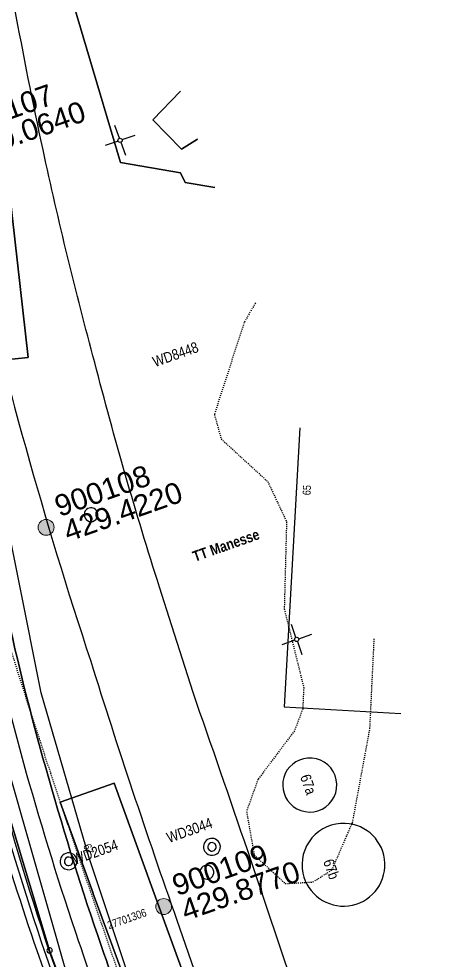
# Model space of a CAD drawing. Header units: metres. Extents: x 679883 to 680199, y 245373 to 245682.
# Drawn here: x 680031.7 to 680071.6, y 245498 to 245586.9 of the extents above; entities that cross this region are included whole.
import ezdxf

# ---------------------------------------------------------------- set-up
doc = ezdxf.new("R2010")
doc.units = ezdxf.units.M
doc.linetypes.add('DASHDOT', pattern=[1, 0.5, -0.25, 0, -0.25])
doc.layers.add('6 Referenzdaten', color=7, linetype='Continuous')
for name, color, linetype, lineweight in [('Fixpunkt', 5, 'Continuous', 0), ('Fixpunkt-Hoehe', 5, 'Continuous', 0), ('Fixpunkt-PNum', 5, 'Continuous', 0)]:
    doc.layers.add(name, color=color, linetype=linetype, lineweight=lineweight)
doc.styles.add('Arial Narrow', font='ARIALN.TTF')
doc.styles.add('Arial Narrow B', font='ARIALNB_0.TTF')
doc.styles.get("Standard").update_dxf_attribs({"font": 'arial.ttf'})

# ---------------------------------------------------------------- blocks, each defined once
blk = doc.blocks.new('C990')
at = {"layer": 'Fixpunkt'}
h = blk.add_hatch(color=256, dxfattribs=at)
edge = h.paths.add_edge_path()
edge.add_arc((0, 0), 0.75, 0, 360)
blk.add_circle((0, 0), 0.75, dxfattribs=at)
blk = doc.blocks.new('B-3')
at = {"layer": '6 Referenzdaten', "color": 4, "linetype": 'Continuous'}
blk.add_lwpolyline([(6635.422543, 6698.633561, 0.086272), (6525.359756, 6754.99792), (6274.859756, 5813.59792, 0.00694), (6228.359756, 5616.49792, 0.008355), (6179.659756, 5377.59792), (5992.859756, 4387.89792), (5876.559756, 2157.29792), (6376.559756, 1876.89792), (6388.459756, 1773.49792), (6635.422543, 1636.683157)], format="xyb", dxfattribs=at)
blk.add_lwpolyline([(6635.422543, 2121.245811), (6462.759756, 2083.69792), (6297.859756, 2436.09792), (6635.422543, 2602.358844)], dxfattribs=at)
blk = doc.blocks.new('B-5')
at = {"layer": '6 Referenzdaten', "color": 4, "insert": (5761.259756, 273.79792), "char_height": 100, "width": 464.1, "attachment_point": 5, "style": 'Arial Narrow'}
blk.add_mtext('WD8448', dxfattribs=at)
blk = doc.blocks.new('B-7')
at = {"layer": '6 Referenzdaten', "color": 4, "char_height": 100, "width": 464.1, "attachment_point": 7, "style": 'Arial Narrow'}
for s, insert in [('WD2054', (3257.312697, -3955.985642)), ('WD3044', (4165.512697, -4058.585642))]:
    blk.add_mtext(s, dxfattribs=dict(at, insert=insert))
blk = doc.blocks.new('B-9')
at = {"layer": '6 Referenzdaten', "color": 4, "linetype": 'Continuous'}
blk.add_lwpolyline([(6635.422543, 2602.358844), (6297.859756, 2436.09792), (6462.759756, 2083.69792), (6635.422543, 2121.245811)], dxfattribs=at)
blk = doc.blocks.new('B-12')
at = {"layer": '6 Referenzdaten', "color": 9, "linetype": 'Continuous'}
for points in [[(6635.422543, 8582.560046), (6474.359756, 8459.69792), (6056.359756, 7676.69792), (5317.859756, 6083.19792), (4670.959756, 4450.99792), (4123.459756, 2786.19792), (3798.259756, 2873.59792), (3761.859756, 2717.39792), (3854.259756, 2698.19792), (4393.459756, 2571.19792), (4848.259756, 2463.99792), (4442.959756, 710.69792), (4200.959756, 766.89792), (3814.659756, 856.49792, 0.023964), (3452.359756, -1458.90208, 0.015118), (3305.259756, -3000.60208, 0.013163), (3240.659756, -4656.60208, 0.007796), (3242.959756, -5618.60208, -0.00007), (3275.859756, -7042.80208, -0.000015)], [(6635.422543, 1636.683157), (6388.459756, 1773.49792), (6376.559756, 1876.89792), (5876.559756, 2157.29792), (5992.859756, 4387.89792), (6179.659756, 5377.59792, -0.008355), (6228.359756, 5616.49792, -0.00694), (6274.859756, 5813.59792), (6525.359756, 6754.99792), (6635.422543, 7106.374417)]]:
    blk.add_lwpolyline(points, format="xyb", dxfattribs=at)
for points in [[(6635.422543, -769.714361), (5618.459756, -3206.20208), (6635.422543, -3631.849343)], [(3889.159756, -5884.30208), (3346.759756, -5888.00208), (3347.359756, -5528.80208), (3276.359756, -5525.40208), (3279.559756, -5255.60208), (3342.659756, -5253.90208), (3331.159756, -4260.10208), (3334.559756, -4263.70208), (3327.059756, -3351.70208), (3865.859756, -3349.80208), (3875.359756, -4385.90208), (3889.159756, -5884.30208)]]:
    blk.add_lwpolyline(points, dxfattribs=at)
blk = doc.blocks.new('B-13')
at = {"layer": '6 Referenzdaten', "color": 4, "linetype": 'Continuous'}
blk.add_lwpolyline([(3275.859756, -7042.80208, 0.00007), (3242.959756, -5618.60208, -0.007796), (3240.659756, -4656.60208, -0.013163), (3305.259756, -3000.60208, -0.015118), (3452.359756, -1458.90208, -0.023964), (3814.659756, 856.49792), (3444.659756, 942.39792), (3854.259756, 2698.19792), (3761.859756, 2717.39792), (3798.259756, 2873.59792), (3805.759756, 2977.69792), (3727.659756, 2984.59792, -0.027439), (4722.059756, 6066.79792, -0.027028), (6025.059756, 8976.29792), (6442.602538, 9759.471655)], format="xyb", dxfattribs=at)
blk = doc.blocks.new('B-14')
at = {"layer": '6 Referenzdaten', "color": 6, "attachment_point": 5, "style": 'Arial Narrow'}
for s, insert, char_height, width, rotation in [('65', (6502.759756, -1347.20208), 74.99994, 99.224921, 67.32), ('67', (3431.259756, -3857.10208), 74.99999, 99.224987, 270.450007)]:
    blk.add_mtext(s, dxfattribs=dict(at, insert=insert, char_height=char_height, width=width, rotation=rotation))
at = {"layer": '6 Referenzdaten', "color": 6, "insert": (3552.659756, -4599.50208), "char_height": 75, "width": 396.9, "attachment_point": 5, "style": 'Arial Narrow'}
blk.add_mtext('27701306', dxfattribs=at)
blk = doc.blocks.new('B-16')
at = {"layer": '6 Referenzdaten', "color": 4, "attachment_point": 5, "rotation": 270.000007, "style": 'Arial Narrow'}
for s, insert, char_height, width in [('67a', (5588.859756, -3972.40208), 99.99999, 198.44998), ('67b', (5527.359756, -4799.40208), 99.99995, 198.449901)]:
    blk.add_mtext(s, dxfattribs=dict(at, insert=insert, char_height=char_height, width=width))
blk = doc.blocks.new('B-17')
at = {"layer": '6 Referenzdaten', "color": 6, "linetype": 'Continuous'}
for points in [[(2652.159756, -5142.20208), (2653.559756, -4601.90208, -0.010588), (2694.259756, -3270.30208, -0.016357), (2879.959756, -1173.00208, -0.02089), (3221.759756, 1038.99792, -0.013283), (3569.259756, 2566.99792), (3688.859756, 3010.69792), (3727.659756, 2984.59792), (3781.459756, 2952.49792), (4259.759756, 2783.59792), (4241.959756, 2703.89792), (3878.059756, 2790.79792), (3854.259756, 2698.19792), (3760.159756, 2717.79792, 0.020258), (3053.859756, -851.10208, 0.029719), (2759.559756, -4636.40208), (2788.459756, -6538.10208)], [(2719.959756, -4539.90208, -0.029966), (3010.159756, -842.40208)]]:
    blk.add_lwpolyline(points, format="xyb", dxfattribs=at)
blk.add_lwpolyline([(2715.259756, -5169.20208), (2719.959756, -4539.90208)], dxfattribs=at)
blk = doc.blocks.new('B-18')
at = {"layer": '6 Referenzdaten', "color": 9, "linetype": 'Continuous'}
for points in [[(5881.200558, 9759.471655, 0.001202), (5811.959756, 9512.69792, 0.004445), (5565.759756, 8612.39792, 0.007536), (5363.359756, 7817.09792, 0.019527), (4679.059756, 4441.89792, 0.014498), (4325.859756, 2014.19792, 0.022759), (4041.559756, -2190.60208, 0.008923), (3992.959756, -4768.00208), (3987.859756, -5345.20208), (3983.059756, -6012.00208, 0.002633), (3976.759756, -7645.10208, 0.001186), (3979.659756, -8404.20208), (3956.501075, -14153.562725)], [(4763.015479, -14153.562726), (4790.959756, -9539.70208, 0.003219), (4816.459756, -7645.10208, 0.002901), (4816.359756, -5956.10208, 0.004015), (4853.459756, -2793.10208), (4874.959756, -2132.40208), (4887.159756, -1749.90208, -0.014323), (5017.759756, 456.09792, -0.012839), (5226.759756, 2511.69792, -0.014174), (5658.859756, 5227.59792, -0.014893), (6194.759756, 7745.79792, -0.008685), (6635.422543, 9406.465312)], [(4518.759756, -951.40208, 0.963182), (4497.759756, -823.20208, 1.038226), (4518.759756, -951.40208)], [(4406.759756, -4371.10208, 0.984083), (4413.659756, -4500.90208, 1.016174), (4406.759756, -4371.10208)]]:
    blk.add_lwpolyline(points, format="xyb", dxfattribs=at)
blk = doc.blocks.new('B-19')
at = {"layer": '6 Referenzdaten', "color": 4, "linetype": 'Continuous'}
for points in [[(5385.959756, -4120.60208, 1.462875), (5665.559756, -3735.90208, 0.683585), (5385.959756, -4120.60208)], [(5262.059756, -4746.80208, 2.039414), (5796.259756, -4435.90208, 0.490337), (5262.059756, -4746.80208)]]:
    blk.add_lwpolyline(points, format="xyb", dxfattribs=at)
blk = doc.blocks.new('B-22')
at = {"layer": '6 Referenzdaten', "color": 4, "linetype": 'Continuous'}
blk.add_lwpolyline([(3311.291247, -14153.562725), (3295.859756, -13629.70208, 0.000972), (3250.759756, -12087.50208), (3201.059756, -10338.00208, 0.00059), (3161.459756, -8977.50208), (3111.359756, -7645.10208), (3088.859756, -7048.10208), (3055.959756, -5622.50208, -0.007745), (3053.659756, -4654.10208, -0.013149), (3118.559756, -2988.40208, -0.015228), (3266.559756, -1438.30208, -0.019044), (3537.659756, 414.79792)], format="xyb", dxfattribs=at)
blk = doc.blocks.new('B-24')
at = {"layer": '6 Referenzdaten', "color": 6, "linetype": 'Continuous'}
blk.add_lwpolyline([(3005.636921, -14153.562725), (2788.459756, -6538.10208), (2765.559756, -4638.30208), (2853.659756, -2739.00208), (3053.859756, -851.10208), (3367.359756, 1022.39792), (3798.259756, 2873.59792), (3805.759756, 2977.69792), (3727.659756, 2984.59792, -0.027439), (4722.059756, 6066.79792, -0.027028), (6025.059756, 8976.29792), (6442.602538, 9759.471655)], format="xyb", dxfattribs=at)
blk.add_lwpolyline([(6635.422543, 8582.560046), (6474.359756, 8459.69792), (6056.359756, 7676.69792), (5317.859756, 6083.19792), (4670.959756, 4450.99792), (4123.459756, 2786.19792), (3798.259756, 2873.59792), (3367.359756, 1022.39792), (3053.859756, -851.10208), (2853.659756, -2739.00208), (2765.559756, -4638.30208), (2788.459756, -6538.10208), (3005.636921, -14153.562725)], dxfattribs=at)
blk = doc.blocks.new('B-25')
at = {"layer": '6 Referenzdaten', "color": 3, "linetype": 'DASHDOT'}
blk.add_lwpolyline([(3254.449448, -14153.562725), (3301.559756, -5766.80208, -0.003622), (3332.159756, -3061.30208, -0.010504), (3437.959756, -357.60208, -0.040149), (4546.859756, 7356.39792), (2252.459756, 7723.99792)], format="xyb", dxfattribs=at)
blk.add_lwpolyline([(3254.449448, -14153.562725), (3301.559756, -5766.80208, -0.003622), (3332.159756, -3061.30208, -0.010504), (3437.959756, -357.60208, -0.040149), (4546.859756, 7356.39792), (2252.459756, 7723.99792)], format="xyb", dxfattribs=at)
blk = doc.blocks.new('B-27')
at = {"layer": '6 Referenzdaten', "color": 3, "linetype": 'DASHDOT'}
blk.add_lwpolyline([(6635.422543, 481.4903), (6471.259756, 341.49792), (5918.459756, -382.70208), (5901.959756, -622.50208), (6181.759756, -1147.90208), (6223.059756, -1564.20208), (5928.059756, -2333.90208), (5853.859756, -3095.00208), (5777.559756, -3282.60208), (5635.059756, -3451.80208), (5156.759756, -3770.70208), (4954.759756, -4018.60208), (4886.559756, -4430.80208), (5072.059756, -4783.70208), (5323.759756, -4856.00208), (5530.359756, -4808.70208), (5863.559756, -4450.50208), (6313.259756, -3669.70208), (6635.422543, -2880.141734)], dxfattribs=at)
blk = doc.blocks.new('B-32')
at = {"layer": '6 Referenzdaten', "color": 4, "linetype": 'Continuous'}
blk.add_lwpolyline([(3471.480048, -14153.562724), (3368.659756, -6126.10208), (3408.359756, -3927.60208), (3501.159756, -2317.90208), (3954.159756, 837.59792), (3455.359756, 970.19792), (3224.059756, -398.00208), (2986.659756, -2548.00208), (2814.759756, -5342.70208), (2821.359756, -7910.30208), (2933.259756, -11164.90208), (2933.459756, -13639.00208), (2956.446847, -14153.562725)], dxfattribs=at)
blk = doc.blocks.new('LFP3ST-2')
at = {"layer": '6 Referenzdaten', "color": 6, "linetype": 'Continuous'}
for points in [[(4455.659756, -4225.40208, 1), (4615.659756, -4225.40208, 1), (4455.659756, -4225.40208)], [(4495.659756, -4225.40208, 1), (4575.659756, -4225.40208, 1), (4495.659756, -4225.40208)]]:
    blk.add_lwpolyline(points, format="xyb", dxfattribs=at)
blk = doc.blocks.new('LFP3ST-3')
at = {"layer": '6 Referenzdaten', "color": 6, "linetype": 'Continuous'}
for points in [[(3135.459756, -3903.90208, 1), (3295.459756, -3903.90208, 1), (3135.459756, -3903.90208)], [(3175.459756, -3903.90208, 1), (3255.459756, -3903.90208, 1), (3175.459756, -3903.90208)]]:
    blk.add_lwpolyline(points, format="xyb", dxfattribs=at)
blk = doc.blocks.new('GPBOL-53')
at = {"layer": '6 Referenzdaten', "color": 6, "linetype": 'Continuous'}
blk.add_lwpolyline([(2765.559756, -4613.30208, 1), (2765.559756, -4663.30208, 1), (2765.559756, -4613.30208)], format="xyb", dxfattribs=at)
blk = doc.blocks.new('NETZKR-13')
at = {"layer": '6 Referenzdaten', "color": 8, "linetype": 'Continuous'}
for points in [[(5942.459756, -2625.10208), (5942.459756, -2495.10208)], [(5922.459756, -2645.10208), (5792.459756, -2645.10208)], [(5942.459756, -2665.10208), (5942.459756, -2795.10208)], [(5962.459756, -2645.10208), (6092.459756, -2645.10208)]]:
    blk.add_lwpolyline(points, dxfattribs=at)
blk.add_circle((5942.459756, -2645.10208), 20, dxfattribs=at)
blk = doc.blocks.new('NETZKR-14')
at = {"layer": '6 Referenzdaten', "color": 8, "linetype": 'Continuous'}
for points in [[(5942.459756, 2374.89792), (5942.459756, 2504.89792)], [(5922.459756, 2354.89792), (5792.459756, 2354.89792)], [(5942.459756, 2334.89792), (5942.459756, 2204.89792)], [(5962.459756, 2354.89792), (6092.459756, 2354.89792)]]:
    blk.add_lwpolyline(points, dxfattribs=at)
blk.add_circle((5942.459756, 2354.89792), 20, dxfattribs=at)
blk = doc.blocks.new('B-35')
at = {"layer": '6 Referenzdaten', "color": 3, "linetype": 'Continuous'}
for points in [[(4442.959756, 710.69792), (4848.259756, 2463.99792), (4393.459756, 2571.19792), (3854.259756, 2698.19792), (3444.659756, 942.39792), (3814.659756, 856.49792), (4200.959756, 766.89792), (4442.959756, 710.69792)], [(6635.422543, -769.714361), (5618.459756, -3206.20208), (6635.422543, -3631.849343)], [(3889.159756, -5884.30208), (3875.359756, -4385.90208), (3865.859756, -3349.80208), (3327.059756, -3351.70208), (3334.559756, -4263.70208), (3331.159756, -4260.10208), (3342.659756, -5253.90208), (3279.559756, -5255.60208), (3276.359756, -5525.40208), (3347.359756, -5528.80208), (3346.759756, -5888.00208), (3889.159756, -5884.30208)]]:
    blk.add_lwpolyline(points, dxfattribs=at)
blk = doc.blocks.new('B-78')
at = {"layer": '6 Referenzdaten', "color": 6, "insert": (5282.036422, -1635.976018), "char_height": 99.99997, "width": 717.149778, "attachment_point": 7, "style": 'Arial Narrow B'}
blk.add_mtext('TT Manesse', dxfattribs=at)
blk = doc.blocks.new('A$C67BD5B28')
at = {"layer": '6 Referenzdaten'}
for name in ['B-9', 'B-12', 'B-24', 'B-25', 'B-27', 'B-35', 'B-14', 'B-17', 'B-3', 'B-13', 'B-22', 'B-18', 'B-7', 'B-5', 'NETZKR-14', 'B-32', 'B-78', 'NETZKR-13', 'B-19', 'LFP3ST-3', 'B-16', 'LFP3ST-2', 'GPBOL-53']:
    blk.add_blockref(name, (8215.69616, 14153.56272), dxfattribs=at)

msp = doc.modelspace()

# ---------------------------------------------------------------- block references
at = {"xscale": 0.01, "yscale": 0.01, "zscale": 0.01, "rotation": 19.46499704376711}
msp.add_blockref('A$C67BD5B28', (679962.765, 245372.632), dxfattribs=at)
at = {"layer": 'Fixpunkt'}
ref = msp.add_blockref('C990', (680025.122, 245574.857, 429.064), dxfattribs=dict(at, rotation=19.46499704376711))
ref.add_attrib('PNum', '900107', (680026.369, 245575.829, 429.064), dxfattribs={"layer": 'Fixpunkt-PNum', "height": 2, "rotation": 19.465})
ref.add_attrib('Hoehe', '429.0640', (680027.202, 245573.472, 429.064), dxfattribs={"layer": 'Fixpunkt-Hoehe', "height": 2, "rotation": 19.465})
ref = msp.add_blockref('C990', (680034.263, 245538.904, 429.422), dxfattribs=dict(at, rotation=19.46499704376711))
ref.add_attrib('PNum', '900108', (680035.511, 245539.875, 429.422), dxfattribs={"layer": 'Fixpunkt-PNum', "height": 2, "rotation": 19.465})
ref.add_attrib('Hoehe', '429.4220', (680036.344, 245537.518, 429.422), dxfattribs={"layer": 'Fixpunkt-Hoehe', "height": 2, "rotation": 19.465})
ref = msp.add_blockref('C990', (680045.356, 245503.089, 429.877), dxfattribs=dict(at, rotation=19.46499704376711))
ref.add_attrib('PNum', '900109', (680046.604, 245504.061, 429.877), dxfattribs={"layer": 'Fixpunkt-PNum', "height": 2, "rotation": 19.465})
ref.add_attrib('Hoehe', '429.8770', (680047.437, 245501.704, 429.877), dxfattribs={"layer": 'Fixpunkt-Hoehe', "height": 2, "rotation": 19.465})

doc.saveas('drawing.dxf')
